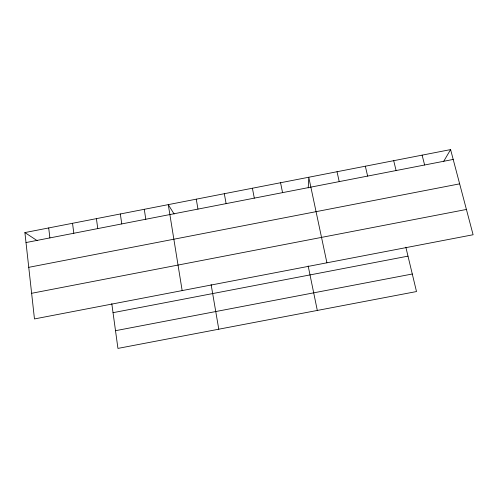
<?xml version="1.0" encoding="UTF-8"?>
<svg xmlns="http://www.w3.org/2000/svg" width="498" height="498" viewBox="0 0 498 498"><rect width="100%" height="100%" fill="white"/><g stroke="black" fill="none" stroke-linecap="round" stroke-linejoin="round"><path stroke-width="0.75" d="M308.225 187.927L308.766 177.244L326.918 262.801M443.488 161.707L450.597 149.593L24.9 232.578L34.468 318.938L473.1 234.745L450.597 149.593M26.008 242.557L453.192 159.435M28.747 267.333L459.648 183.849M31.623 293.297L466.414 209.453M113.034 312.669L407.993 256.14M115.511 330.697L412.288 274.006M24.9 232.578L37.132 240.627M174.107 214.022L168.268 204.628L182.156 290.589M422.117 155.146L424.62 164.994M393.7 160.686L396.097 170.54M405.845 247.201L416.502 291.554L117.939 348.407L111.795 303.649M365.333 166.214L367.63 176.08M337.022 171.735L339.219 181.608M308.169 265.951L317.313 310.441M280.561 182.741L282.559 192.639M252.405 188.232L254.304 198.136M224.312 193.703L226.111 203.62M211.121 284.582L218.778 329.203M196.262 199.175L197.967 209.098M144.277 209.309L145.802 219.251M120.329 213.978L121.761 223.926M96.413 218.641L97.764 228.594M72.534 223.291L73.81 233.257M48.698 227.941L49.887 237.913"/></g></svg>
